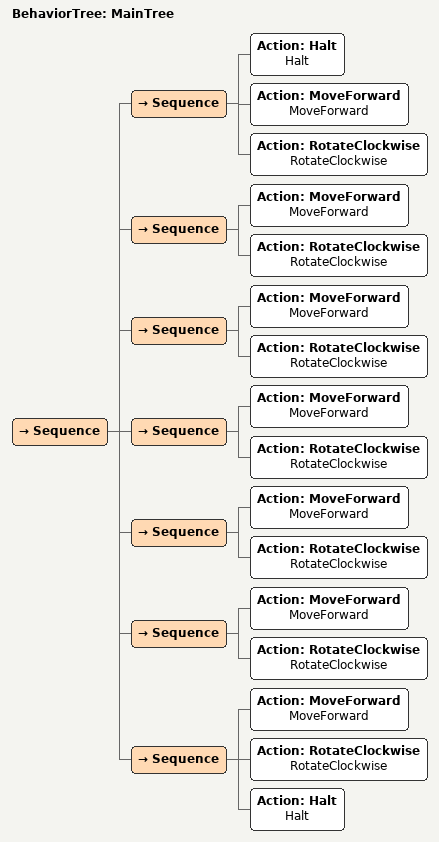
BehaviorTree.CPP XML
<root BTCPP_format="4">
    <BehaviorTree ID="MainTree">
        <Sequence>
            <Sequence>
                <Action ID="Halt" name="Halt"/>
                <Action ID="MoveForward" name="MoveForward"/>
                <Action ID="RotateClockwise" name="RotateClockwise"/>
            </Sequence>
            <Sequence>
                <Action ID="MoveForward" name="MoveForward"/>
                <Action ID="RotateClockwise" name="RotateClockwise"/>
            </Sequence>
            <Sequence>
                <Action ID="MoveForward" name="MoveForward"/>
                <Action ID="RotateClockwise" name="RotateClockwise"/>
            </Sequence>
            <Sequence>
                <Action ID="MoveForward" name="MoveForward"/>
                <Action ID="RotateClockwise" name="RotateClockwise"/>
            </Sequence>
            <Sequence>
                <Action ID="MoveForward" name="MoveForward"/>
                <Action ID="RotateClockwise" name="RotateClockwise"/>
            </Sequence>
            <Sequence>
                <Action ID="MoveForward" name="MoveForward"/>
                <Action ID="RotateClockwise" name="RotateClockwise"/>
            </Sequence>
            <Sequence>
                <Action ID="MoveForward" name="MoveForward"/>
                <Action ID="RotateClockwise" name="RotateClockwise"/>
                <Action ID="Halt" name="Halt"/>
            </Sequence>
        </Sequence>
    </BehaviorTree>
</root>
